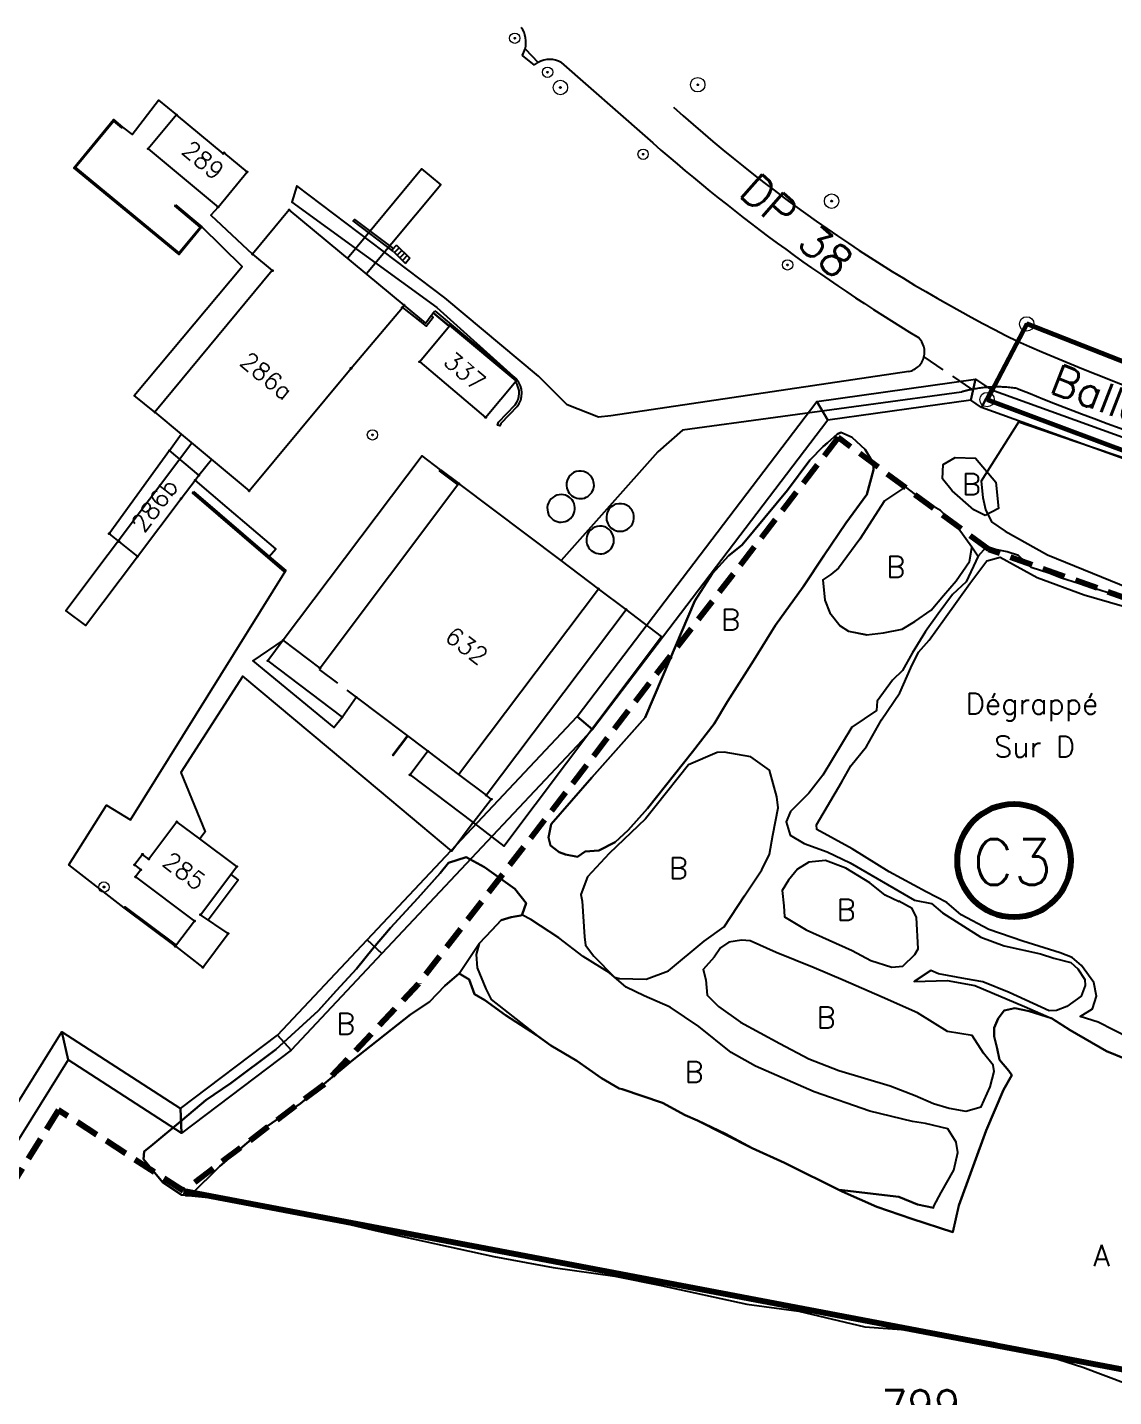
# Model space of a CAD drawing. Extents: x 2520721 to 2521796, y 1155654 to 1156356.
# Drawn here: x 2520989.8 to 2521179.1, y 1156099.8 to 1156338.4 of the extents above; entities that cross this region are included whole.
import ezdxf

# ---------------------------------------------------------------- set-up
doc = ezdxf.new("R2010")
doc.units = 0
doc.linetypes.add('HIDDEN', pattern=[6, 4, -2])
doc.layers.get('0').update_dxf_attribs({"linetype": 'CONTINUOUS'})
for name, color, linetype in [('A0240', 7, 'CONTINUOUS'), ('B0241', 7, 'CONTINUOUS'), ('C0242', 7, 'CONTINUOUS'), ('CDS_BATIMENTS', 7, 'CONTINUOUS'), ('CDS_NATURES', 7, 'CONTINUOUS'), ('OBJETS_DIVERS', 7, 'CONTINUOUS'), ('P_RIM_TRE_EXPLOITATION', 7, 'CONTINUOUS'), ('P_RIM_TRE_EXTRACTION', 7, 'CONTINUOUS'), ('POCHAGE', 7, 'CONTINUOUS'), ('POINTS', 7, 'CONTINUOUS'), ('PROJET_CASIER', 7, 'CONTINUOUS'), ('PROPRIETE_IMMEUBLES', 7, 'CONTINUOUS'), ('STRUCTURES0246', 7, 'CONTINUOUS'), ('SUR___0243', 7, 'CONTINUOUS'), ('TXT-CDS', 7, 'CONTINUOUS'), ('TXT-IM', 7, 'CONTINUOUS'), ('TXT-ODL', 7, 'CONTINUOUS')]:
    doc.layers.add(name, color=color, linetype=linetype)
doc.styles.get("Standard").update_dxf_attribs({"font": 'simplex'})

# ---------------------------------------------------------------- blocks, each defined once
blk = doc.blocks.new('1')
at = {"layer": 'POINTS', "color": 8, "lineweight": 15}
blk.add_circle((0, 0), 0.7, dxfattribs=at)
at = {"layer": 'POINTS', "color": 7}
blk.add_circle((0, 0), 0.05, dxfattribs=at)
blk = doc.blocks.new('2')
at = {"layer": 'POINTS', "color": 8, "lineweight": 15}
blk.add_circle((0, 0), 0.5, dxfattribs=at)
at = {"layer": 'POINTS', "color": 7}
blk.add_circle((0, 0), 0.05, dxfattribs=at)
blk = doc.blocks.new('6')
at = {"layer": 'POINTS', "color": 8}
blk.add_circle((0, 0), 0.05, dxfattribs=at)
blk = doc.blocks.new('*G252415')
at = {"color": 7}
for points in [[(52.18, 485.1, 0), (51.33, 481.44, 0), (26.43, 477.95, 0), (24.51, 481.22, 0)], [(54.83, 483.3, 0), (53.23, 480.16, 0), (51.33, 481.44, 0), (52.18, 485.1, 0)], [(86.83, 471.76, 0), (85.76, 468.42, 0), (53.23, 480.16, 0), (54.83, 483.3, 0)], [(24.51, 481.22, 0), (26.43, 477.95, 0), (-14.61, 424.06, 0), (-17.29, 426.32, 0)], [(-17.29, 426.32, 0), (-14.61, 424.06, 0), (-51.32, 385.02, 0), (-53.87, 387.42, 0)], [(-53.87, 387.42, 0), (-51.32, 385.02, 0), (-67.13, 368.2, 0), (-69.48, 370.81, 0)], [(-107.11, 371.39, 0), (-106.02, 366.51, 0), (-202.9, 210.92, 0), (-206.27, 212.14, 0)], [(-86.42, 358, 0), (-86.26, 353.73, 0), (-106.02, 366.51, 0), (-107.11, 371.39, 0)], [(-69.48, 370.81, 0), (-67.13, 368.2, 0), (-86.26, 353.73, 0), (-86.42, 358, 0)]]:
    blk.add_polyline3d(points, close=True, dxfattribs=at)
blk = doc.blocks.new('*G290666')
at = {"layer": 'OBJETS_DIVERS', "color": 8}
for p, q in [((0, 0), (-0.843, -0.837)), ((0, 0), (2.318, -2.261)), ((-0.537, -1.069), (1.571, -3.192)), ((0.464, -0.452), (-0.349, -1.259)), ((0.927, -0.904), (0.108, -1.718)), ((1.391, -1.357), (0.564, -2.178)), ((1.854, -1.809), (1.02, -2.637)), ((2.318, -2.261), (1.571, -3.192))]:
    blk.add_line(p, q, dxfattribs=at)
blk = doc.blocks.new('*G291436')
at = {"layer": 'OBJETS_DIVERS', "color": 8}
blk.add_line((0, 0), (14.22, -11.94), dxfattribs=at)
for points in [[(14.01, -12.4, 0), (14.16, -12.22, 0), (2.62, -2.57, 0), (2.51, -2.7, 0), (-0.29, -0.34, 0), (0, 0, 0)], [(14.33, -16.68, 0), (11.47, -19.64, 0), (11.32, -20.07, 0), (10.89, -19.91, 0), (11.08, -19.4, 0), (13.99, -16.38, 0)]]:
    blk.add_polyline3d(points, dxfattribs=at)
for radius, start, end in [(3.2, 321.094, 398.2159), (3.65, -39.2319, 41.8666)]:
    blk.add_arc((11.5, -14.38), radius, start, end, dxfattribs=at)
blk = doc.blocks.new('*G293824')
at = {"layer": 'OBJETS_DIVERS', "color": 8}
for start, end in [(-3.307, 165.802), (165.8142, 356.6807)]:
    blk.add_arc((-2.41, 0.14), 2.41, start, end, dxfattribs=at)
blk = doc.blocks.new('*G294165')
at = {"layer": 'OBJETS_DIVERS', "color": 8}
for start, end in [(107.733, 288.2578), (-71.741, 107.7318)]:
    blk.add_arc((0.73, -2.3), 2.41, start, end, dxfattribs=at)
blk = doc.blocks.new('*G294506')
at = {"layer": 'OBJETS_DIVERS', "color": 8}
for start, end in [(21.0257, 193.8726), (-166.1294, 21.0276)]:
    blk.add_arc((2.34, 0.58), 2.41, start, end, dxfattribs=at)
blk = doc.blocks.new('*G294847')
at = {"layer": 'OBJETS_DIVERS', "color": 8}
for centre, start, end in [((1.02, 2.18), 88.1433, 244.9266), ((1.01, 2.19), -114.6941, 87.764)]:
    blk.add_arc(centre, 2.41, start, end, dxfattribs=at)
blk = doc.blocks.new('*G295179')
at = {"layer": 'OBJETS_DIVERS', "color": 8}
blk.add_line((5.341, -4.028), (29.747, 28.33), dxfattribs=at)
blk.add_polyline3d([(0, 0, 0), (5.341, -4.028, 0), (10.156, -7.659, 0)], dxfattribs=at)

msp = doc.modelspace()

# ---------------------------------------------------------------- linework, layer by layer
at = {"layer": 'A0240', "color": 48, "lineweight": 20}
msp.add_polyline3d([(2521181.303, 1156158.656, 0), (2521177.854, 1156160.016, 0), (2521171.528, 1156163.677, 0), (2521168.338, 1156165.725, 0), (2521168.219, 1156165.779, 0), (2521168.161, 1156165.804, 0), (2521164.406, 1156167.029, 0), (2521161.904, 1156167.531, 0), (2521160.018, 1156167.122, 0), (2521158.958, 1156165.736, 0), (2521158.257, 1156164.113, 0), (2521158.252, 1156162.579, 0), (2521158.795, 1156160.493, 0), (2521159.204, 1156158.505, 0), (2521160.846, 1156156.6, 0), (2521161.377, 1156155.856, 0), (2521159.913, 1156153.33, 0), (2521156.878, 1156146.202, 0), (2521152.112, 1156133.135, 0), (2521151.078, 1156128.529, 0), (2521143.92, 1156130.838, 0), (2521137.806, 1156132.902, 0), (2521131.778, 1156135.598, 0), (2521121.731, 1156140.567, 0), (2521116.081, 1156143.163, 0), (2521111.421, 1156145.624, 0), (2521106.58, 1156147.966, 0), (2521104.442, 1156148.899, 0), (2521100.459, 1156151.065, 0), (2521093.442, 1156153.431, 0), (2521092.921, 1156153.511, 0), (2521089.838, 1156155.341, 0), (2521085.52, 1156158.327, 0), (2521081.012, 1156161.008, 0), (2521078.502, 1156162.828, 0), (2521073.109, 1156166.287, 0), (2521069.488, 1156168.93, 0), (2521067.685, 1156169.954, 0), (2521066.756, 1156172.519, 0), (2521065.026, 1156173.558, 0), (2521062.527, 1156171.433, 0), (2521059.838, 1156168.651, 0), (2521056.553, 1156166.406, 0), (2521046.308, 1156158.353, 0), (2521037.36, 1156150.907, 0), (2521031.167, 1156146.667, 0), (2521023.328, 1156140.02, 0), (2521018.392, 1156135.144, 0), (2521018.481, 1156134.808, 0), (2521024.828, 1156134.184, 0), (2521034.502, 1156132.468, 0), (2521042.258, 1156130.695, 0), (2521050.898, 1156128.701, 0), (2521071.081, 1156124.268, 0), (2521081.437, 1156122.323, 0), (2521092.132, 1156120.859, 0), (2521100.234, 1156119.233, 0), (2521115.15, 1156115.95, 0), (2521124.231, 1156114.757, 0), (2521135.709, 1156112.003, 0), (2521147.757, 1156111.118, 0), (2521158.155, 1156109.263, 0), (2521166.808, 1156107.162, 0), (2521173.746, 1156104.976, 0), (2521181.266, 1156102.15, 0)], dxfattribs=at)
at = {"layer": 'A0240', "color": 7}
msp.add_polyline3d([(2521181.303, 1156158.656, 0), (2521177.854, 1156160.016, 0), (2521171.528, 1156163.677, 0), (2521168.338, 1156165.725, 0), (2521168.219, 1156165.779, 0), (2521168.161, 1156165.804, 0), (2521164.406, 1156167.029, 0), (2521161.904, 1156167.531, 0), (2521160.018, 1156167.122, 0), (2521158.958, 1156165.736, 0), (2521158.257, 1156164.113, 0), (2521158.252, 1156162.579, 0), (2521158.795, 1156160.493, 0), (2521159.204, 1156158.505, 0), (2521160.846, 1156156.6, 0), (2521161.377, 1156155.856, 0), (2521159.913, 1156153.33, 0), (2521156.878, 1156146.202, 0), (2521152.112, 1156133.135, 0), (2521151.078, 1156128.529, 0), (2521143.92, 1156130.838, 0), (2521137.806, 1156132.902, 0), (2521131.778, 1156135.598, 0), (2521121.731, 1156140.567, 0), (2521116.081, 1156143.163, 0), (2521111.421, 1156145.624, 0), (2521106.58, 1156147.966, 0), (2521104.442, 1156148.899, 0), (2521100.459, 1156151.065, 0), (2521093.442, 1156153.431, 0), (2521092.921, 1156153.511, 0), (2521089.838, 1156155.341, 0), (2521085.52, 1156158.327, 0), (2521081.012, 1156161.008, 0), (2521078.502, 1156162.828, 0), (2521073.109, 1156166.287, 0), (2521069.488, 1156168.93, 0), (2521067.685, 1156169.954, 0), (2521066.756, 1156172.519, 0), (2521065.026, 1156173.558, 0), (2521062.527, 1156171.433, 0), (2521059.838, 1156168.651, 0), (2521056.553, 1156166.406, 0), (2521046.308, 1156158.353, 0), (2521037.36, 1156150.907, 0), (2521031.167, 1156146.667, 0), (2521023.328, 1156140.02, 0), (2521018.392, 1156135.144, 0), (2521018.481, 1156134.808, 0), (2521024.828, 1156134.184, 0), (2521034.502, 1156132.468, 0), (2521042.258, 1156130.695, 0), (2521050.898, 1156128.701, 0), (2521071.081, 1156124.268, 0), (2521081.437, 1156122.323, 0), (2521092.132, 1156120.859, 0), (2521100.234, 1156119.233, 0), (2521115.15, 1156115.95, 0), (2521124.231, 1156114.757, 0), (2521135.709, 1156112.003, 0), (2521147.757, 1156111.118, 0), (2521158.155, 1156109.263, 0), (2521166.808, 1156107.162, 0), (2521173.746, 1156104.976, 0), (2521181.266, 1156102.15, 0)], dxfattribs=at)
at = {"layer": 'B0241', "color": 37, "lineweight": 20}
msp.add_polyline3d([(2521186.914, 1156261.342, 678.24), (2521172.314, 1156266.272, 678.81), (2521162.544, 1156269.632, 679.13), (2521156.043, 1156259.372, 677.04), (2521156.293, 1156256.522, 676.86), (2521156.793, 1156254.442, 676.81), (2521157.843, 1156252.292, 676.48), (2521160.203, 1156250.622, 676.42), (2521167.603, 1156246.552, 676.03), (2521181.723, 1156240.772, 675.54)], dxfattribs=at)
at = {"layer": 'B0241', "color": 7}
msp.add_polyline3d([(2521186.914, 1156261.342, 678.24), (2521172.314, 1156266.272, 678.81), (2521162.544, 1156269.632, 679.13), (2521156.043, 1156259.372, 677.04), (2521156.293, 1156256.522, 676.86), (2521156.793, 1156254.442, 676.81), (2521157.843, 1156252.292, 676.48), (2521160.203, 1156250.622, 676.42), (2521167.603, 1156246.552, 676.03), (2521181.723, 1156240.772, 675.54)], dxfattribs=at)
at = {"layer": 'B0241', "color": 37, "lineweight": 20}
for points in [[(2521085.627, 1156193.889, 0), (2521087.011, 1156194.803, 0), (2521089.366, 1156194.996, 0), (2521092.217, 1156196.456, 0), (2521094.491, 1156198.566, 0), (2521097.845, 1156202.347, 0), (2521105.684, 1156212.215, 0), (2521109.463, 1156217.088, 0), (2521111.801, 1156220.941, 0), (2521116.392, 1156228.187, 0), (2521120.151, 1156234.278, 0), (2521124.987, 1156240.949, 0), (2521128.649, 1156246.479, 0), (2521132.44, 1156252.022, 0), (2521136.07, 1156257.058, 0), (2521137.245, 1156261.32, 0), (2521137.183, 1156262.562, 0), (2521135.784, 1156264.884, 0), (2521133.519, 1156266.986, 0), (2521131.573, 1156267.857, 0), (2521130.888, 1156267.523, 0), (2521129.228, 1156266.059, 0), (2521128.493, 1156265.386, 0), (2521126.142, 1156262.993, 0), (2521122.236, 1156257.792, 0), (2521114.361, 1156248.257, 0), (2521111.987, 1156246.33, 0), (2521109.099, 1156243.188, 0), (2521106.077, 1156238.487, 0), (2521100.488, 1156225.281, 0), (2521097.428, 1156218.188, 0), (2521088.163, 1156207.721, 0), (2521081.059, 1156199.585, 0), (2521080.575, 1156197.296, 0), (2521080.969, 1156195.888, 0), (2521082.458, 1156194.714, 0), (2521083.563, 1156194.316, 0)], [(2521156.685, 1156253.392, 0), (2521154.721, 1156254.375, 0), (2521150.985, 1156257.692, 0), (2521149.285, 1156259.792, 0), (2521149.385, 1156262.292, 0), (2521151.485, 1156263.492, 0), (2521155.022, 1156263.363, 0), (2521158.55, 1156259.182, 0), (2521159.031, 1156254.623, 0)], [(2521136.018, 1156232.609, 0), (2521138.997, 1156232.922, 0), (2521142.218, 1156233.58, 0), (2521144.447, 1156234.923, 0), (2521147.278, 1156236.889, 0), (2521149.472, 1156239.433, 0), (2521151.675, 1156241.99, 0), (2521154.01, 1156245.373, 0), (2521154.39, 1156247.746, 0), (2521154.399, 1156247.81, 0), (2521154.384, 1156247.832, 0), (2521151.99, 1156251.147, 0), (2521148.946, 1156254.246, 0), (2521146.078, 1156255.903, 0), (2521142.805, 1156258.368, 0), (2521139.167, 1156255.949, 0), (2521134.876, 1156249.263, 0), (2521131.174, 1156244.202, 0), (2521129.815, 1156243.082, 0), (2521128.429, 1156242.183, 0), (2521128.754, 1156238.64, 0), (2521129.624, 1156236.426, 0), (2521131.441, 1156234.18, 0), (2521132.875, 1156233.216, 0), (2521135.902, 1156232.632, 0)], [(2521092.964, 1156172.704, 0), (2521097.601, 1156172.596, 0), (2521101.539, 1156174.038, 0), (2521107.738, 1156179.221, 0), (2521111.237, 1156181.724, 0), (2521114.783, 1156187.115, 0), (2521117.787, 1156191.646, 0), (2521119.137, 1156194.346, 0), (2521119.723, 1156197.691, 0), (2521120.648, 1156202.452, 0), (2521120.417, 1156204.368, 0), (2521119.108, 1156208.984, 0), (2521115.872, 1156211.333, 0), (2521111.222, 1156212.145, 0), (2521109.986, 1156212.083, 0), (2521104.997, 1156209.909, 0), (2521099.339, 1156202.853, 0), (2521097.529, 1156200.525, 0), (2521091.159, 1156194.48, 0), (2521087.378, 1156190.417, 0), (2521086.254, 1156187.315, 0), (2521086.437, 1156186.199, 0), (2521086.863, 1156179.963, 0), (2521087.06, 1156178.504, 0), (2521088.513, 1156176.605, 0), (2521092.13, 1156172.912, 0)], [(2521017.309, 1156134.919, 0), (2521017.675, 1156134.87, 0), (2521017.826, 1156134.872, 0), (2521017.927, 1156134.862, 0), (2521018.181, 1156134.936, 0), (2521023.328, 1156140.02, 0), (2521031.167, 1156146.667, 0), (2521037.36, 1156150.907, 0), (2521046.308, 1156158.353, 0), (2521056.553, 1156166.406, 0), (2521059.838, 1156168.651, 0), (2521062.527, 1156171.433, 0), (2521065.026, 1156173.558, 0), (2521068.513, 1156178.809, 0), (2521070.712, 1156181.102, 0), (2521072.336, 1156182.85, 0), (2521074.081, 1156183.371, 0), (2521075.825, 1156183.708, 0), (2521076.031, 1156183.861, 0), (2521076.684, 1156185.84, 0), (2521074.708, 1156188.339, 0), (2521069.429, 1156192.083, 0), (2521066.235, 1156193.833, 0), (2521063.182, 1156192.842, 0), (2521061.73, 1156191.063, 0), (2521057.792, 1156186.715, 0), (2521053.046, 1156181.532, 0), (2521050.014, 1156177.995, 0), (2521047.143, 1156174.38, 0), (2521043.652, 1156170.629, 0), (2521040.444, 1156167.097, 0), (2521033.064, 1156160.342, 0), (2521025.207, 1156154.465, 0), (2521020.846, 1156151.514, 0), (2521016.792, 1156148.086, 0), (2521011.606, 1156143.766, 0), (2521010.107, 1156142.558, 0), (2521009.991, 1156141.235, 0), (2521013.387, 1156137.161, 0), (2521016.629, 1156135.01, 0), (2521017.293, 1156134.921, 0)], [(2521141.721, 1156186.073, 0), (2521139.268, 1156187.235, 0), (2521136.597, 1156189.383, 0), (2521132.441, 1156191.927, 0), (2521128.87, 1156193.261, 0), (2521125.96, 1156192.97, 0), (2521123.978, 1156191.743, 0), (2521122.451, 1156189.848, 0), (2521121.319, 1156188.041, 0), (2521121.605, 1156185.349, 0), (2521121.746, 1156183.42, 0), (2521125.516, 1156181.194, 0), (2521133.518, 1156177.572, 0), (2521136.795, 1156175.858, 0), (2521140.417, 1156174.653, 0), (2521142.362, 1156174.88, 0), (2521144.424, 1156176.91, 0), (2521145.019, 1156177.879, 0), (2521144.716, 1156183.355, 0), (2521143.979, 1156184.896, 0), (2521141.658, 1156186.161, 0)], [(2521147.792, 1156133.009, 0), (2521149.042, 1156135.432, 0), (2521151.245, 1156139.311, 0), (2521151.955, 1156142.385, 0), (2521151.647, 1156144.19, 0), (2521150.18, 1156146.505, 0), (2521146.322, 1156147.42, 0), (2521144.025, 1156147.771, 0), (2521136.586, 1156149.579, 0), (2521126.924, 1156152.943, 0), (2521116.685, 1156157.428, 0), (2521112.423, 1156159.835, 0), (2521106.776, 1156164.358, 0), (2521101.798, 1156167.696, 0), (2521097.29, 1156169.683, 0), (2521094.128, 1156171.207, 0), (2521091.206, 1156173.701, 0), (2521086.611, 1156176.513, 0), (2521082.422, 1156179.8, 0), (2521077.519, 1156183, 0), (2521076.042, 1156183.749, 0), (2521074.081, 1156183.371, 0), (2521072.336, 1156182.85, 0), (2521070.712, 1156181.102, 0), (2521068.513, 1156178.809, 0), (2521068.008, 1156176.865, 0), (2521068.137, 1156174.553, 0), (2521069.648, 1156170.923, 0), (2521070.601, 1156169.052, 0), (2521078.68, 1156162.739, 0), (2521081.012, 1156161.008, 0), (2521085.52, 1156158.327, 0), (2521089.838, 1156155.341, 0), (2521092.921, 1156153.511, 0), (2521093.442, 1156153.431, 0), (2521100.459, 1156151.065, 0), (2521104.442, 1156148.899, 0), (2521106.58, 1156147.966, 0), (2521116.081, 1156143.163, 0), (2521121.731, 1156140.567, 0), (2521131.28, 1156135.859, 0), (2521141.661, 1156134.634, 0), (2521144.916, 1156133.349, 0), (2521147.689, 1156132.74, 0)], [(2521156.04, 1156150.368, 0), (2521157.582, 1156153.848, 0), (2521158.299, 1156156.521, 0), (2521158.122, 1156157.6, 0), (2521156.398, 1156159.695, 0), (2521154.439, 1156162.778, 0), (2521150.171, 1156163.467, 0), (2521144.904, 1156166.706, 0), (2521138.734, 1156169.449, 0), (2521131.964, 1156172.386, 0), (2521126.885, 1156174.559, 0), (2521120.288, 1156177.22, 0), (2521115.73, 1156179.279, 0), (2521114.249, 1156179.392, 0), (2521112.051, 1156179.056, 0), (2521110.579, 1156178.066, 0), (2521109.466, 1156176.401, 0), (2521107.566, 1156174.275, 0), (2521108.036, 1156172.465, 0), (2521108.233, 1156169.812, 0), (2521110.211, 1156167.8, 0), (2521114.038, 1156165.094, 0), (2521120.905, 1156161.36, 0), (2521125.991, 1156158.679, 0), (2521131.177, 1156156.683, 0), (2521140.181, 1156153.983, 0), (2521144.497, 1156152.307, 0), (2521147.679, 1156150.898, 0), (2521150.465, 1156150.104, 0), (2521153.355, 1156149.57, 0), (2521156.033, 1156150.344, 0)]]:
    msp.add_polyline3d(points, close=True, dxfattribs=at)
at = {"layer": 'B0241', "color": 7}
for points in [[(2521085.627, 1156193.889, 0), (2521087.011, 1156194.803, 0), (2521089.366, 1156194.996, 0), (2521092.217, 1156196.456, 0), (2521094.491, 1156198.566, 0), (2521097.845, 1156202.347, 0), (2521105.684, 1156212.215, 0), (2521109.463, 1156217.088, 0), (2521111.801, 1156220.941, 0), (2521116.392, 1156228.187, 0), (2521120.151, 1156234.278, 0), (2521124.987, 1156240.949, 0), (2521128.649, 1156246.479, 0), (2521132.44, 1156252.022, 0), (2521136.07, 1156257.058, 0), (2521137.245, 1156261.32, 0), (2521137.183, 1156262.562, 0), (2521135.784, 1156264.884, 0), (2521133.519, 1156266.986, 0), (2521131.573, 1156267.857, 0), (2521130.888, 1156267.523, 0), (2521129.228, 1156266.059, 0), (2521128.493, 1156265.386, 0), (2521126.142, 1156262.993, 0), (2521122.236, 1156257.792, 0), (2521114.361, 1156248.257, 0), (2521111.987, 1156246.33, 0), (2521109.099, 1156243.188, 0), (2521106.077, 1156238.487, 0), (2521100.488, 1156225.281, 0), (2521097.428, 1156218.188, 0), (2521088.163, 1156207.721, 0), (2521081.059, 1156199.585, 0), (2521080.575, 1156197.296, 0), (2521080.969, 1156195.888, 0), (2521082.458, 1156194.714, 0), (2521083.563, 1156194.316, 0)], [(2521156.685, 1156253.392, 0), (2521154.721, 1156254.375, 0), (2521150.985, 1156257.692, 0), (2521149.285, 1156259.792, 0), (2521149.385, 1156262.292, 0), (2521151.485, 1156263.492, 0), (2521155.022, 1156263.363, 0), (2521158.55, 1156259.182, 0), (2521159.031, 1156254.623, 0)], [(2521136.018, 1156232.609, 0), (2521138.997, 1156232.922, 0), (2521142.218, 1156233.58, 0), (2521144.447, 1156234.923, 0), (2521147.278, 1156236.889, 0), (2521149.472, 1156239.433, 0), (2521151.675, 1156241.99, 0), (2521154.01, 1156245.373, 0), (2521154.39, 1156247.746, 0), (2521154.399, 1156247.81, 0), (2521154.384, 1156247.832, 0), (2521151.99, 1156251.147, 0), (2521148.946, 1156254.246, 0), (2521146.078, 1156255.903, 0), (2521142.805, 1156258.368, 0), (2521139.167, 1156255.949, 0), (2521134.876, 1156249.263, 0), (2521131.174, 1156244.202, 0), (2521129.815, 1156243.082, 0), (2521128.429, 1156242.183, 0), (2521128.754, 1156238.64, 0), (2521129.624, 1156236.426, 0), (2521131.441, 1156234.18, 0), (2521132.875, 1156233.216, 0), (2521135.902, 1156232.632, 0)], [(2521092.964, 1156172.704, 0), (2521097.601, 1156172.596, 0), (2521101.539, 1156174.038, 0), (2521107.738, 1156179.221, 0), (2521111.237, 1156181.724, 0), (2521114.783, 1156187.115, 0), (2521117.787, 1156191.646, 0), (2521119.137, 1156194.346, 0), (2521119.723, 1156197.691, 0), (2521120.648, 1156202.452, 0), (2521120.417, 1156204.368, 0), (2521119.108, 1156208.984, 0), (2521115.872, 1156211.333, 0), (2521111.222, 1156212.145, 0), (2521109.986, 1156212.083, 0), (2521104.997, 1156209.909, 0), (2521099.339, 1156202.853, 0), (2521097.529, 1156200.525, 0), (2521091.159, 1156194.48, 0), (2521087.378, 1156190.417, 0), (2521086.254, 1156187.315, 0), (2521086.437, 1156186.199, 0), (2521086.863, 1156179.963, 0), (2521087.06, 1156178.504, 0), (2521088.513, 1156176.605, 0), (2521092.13, 1156172.912, 0)], [(2521017.309, 1156134.919, 0), (2521017.675, 1156134.87, 0), (2521017.826, 1156134.872, 0), (2521017.927, 1156134.862, 0), (2521018.181, 1156134.936, 0), (2521023.328, 1156140.02, 0), (2521031.167, 1156146.667, 0), (2521037.36, 1156150.907, 0), (2521046.308, 1156158.353, 0), (2521056.553, 1156166.406, 0), (2521059.838, 1156168.651, 0), (2521062.527, 1156171.433, 0), (2521065.026, 1156173.558, 0), (2521068.513, 1156178.809, 0), (2521070.712, 1156181.102, 0), (2521072.336, 1156182.85, 0), (2521074.081, 1156183.371, 0), (2521075.825, 1156183.708, 0), (2521076.031, 1156183.861, 0), (2521076.684, 1156185.84, 0), (2521074.708, 1156188.339, 0), (2521069.429, 1156192.083, 0), (2521066.235, 1156193.833, 0), (2521063.182, 1156192.842, 0), (2521061.73, 1156191.063, 0), (2521057.792, 1156186.715, 0), (2521053.046, 1156181.532, 0), (2521050.014, 1156177.995, 0), (2521047.143, 1156174.38, 0), (2521043.652, 1156170.629, 0), (2521040.444, 1156167.097, 0), (2521033.064, 1156160.342, 0), (2521025.207, 1156154.465, 0), (2521020.846, 1156151.514, 0), (2521016.792, 1156148.086, 0), (2521011.606, 1156143.766, 0), (2521010.107, 1156142.558, 0), (2521009.991, 1156141.235, 0), (2521013.387, 1156137.161, 0), (2521016.629, 1156135.01, 0), (2521017.293, 1156134.921, 0)], [(2521141.721, 1156186.073, 0), (2521139.268, 1156187.235, 0), (2521136.597, 1156189.383, 0), (2521132.441, 1156191.927, 0), (2521128.87, 1156193.261, 0), (2521125.96, 1156192.97, 0), (2521123.978, 1156191.743, 0), (2521122.451, 1156189.848, 0), (2521121.319, 1156188.041, 0), (2521121.605, 1156185.349, 0), (2521121.746, 1156183.42, 0), (2521125.516, 1156181.194, 0), (2521133.518, 1156177.572, 0), (2521136.795, 1156175.858, 0), (2521140.417, 1156174.653, 0), (2521142.362, 1156174.88, 0), (2521144.424, 1156176.91, 0), (2521145.019, 1156177.879, 0), (2521144.716, 1156183.355, 0), (2521143.979, 1156184.896, 0), (2521141.658, 1156186.161, 0)], [(2521147.792, 1156133.009, 0), (2521149.042, 1156135.432, 0), (2521151.245, 1156139.311, 0), (2521151.955, 1156142.385, 0), (2521151.647, 1156144.19, 0), (2521150.18, 1156146.505, 0), (2521146.322, 1156147.42, 0), (2521144.025, 1156147.771, 0), (2521136.586, 1156149.579, 0), (2521126.924, 1156152.943, 0), (2521116.685, 1156157.428, 0), (2521112.423, 1156159.835, 0), (2521106.776, 1156164.358, 0), (2521101.798, 1156167.696, 0), (2521097.29, 1156169.683, 0), (2521094.128, 1156171.207, 0), (2521091.206, 1156173.701, 0), (2521086.611, 1156176.513, 0), (2521082.422, 1156179.8, 0), (2521077.519, 1156183, 0), (2521076.042, 1156183.749, 0), (2521074.081, 1156183.371, 0), (2521072.336, 1156182.85, 0), (2521070.712, 1156181.102, 0), (2521068.513, 1156178.809, 0), (2521068.008, 1156176.865, 0), (2521068.137, 1156174.553, 0), (2521069.648, 1156170.923, 0), (2521070.601, 1156169.052, 0), (2521078.68, 1156162.739, 0), (2521081.012, 1156161.008, 0), (2521085.52, 1156158.327, 0), (2521089.838, 1156155.341, 0), (2521092.921, 1156153.511, 0), (2521093.442, 1156153.431, 0), (2521100.459, 1156151.065, 0), (2521104.442, 1156148.899, 0), (2521106.58, 1156147.966, 0), (2521116.081, 1156143.163, 0), (2521121.731, 1156140.567, 0), (2521131.28, 1156135.859, 0), (2521141.661, 1156134.634, 0), (2521144.916, 1156133.349, 0), (2521147.689, 1156132.74, 0)], [(2521156.04, 1156150.368, 0), (2521157.582, 1156153.848, 0), (2521158.299, 1156156.521, 0), (2521158.122, 1156157.6, 0), (2521156.398, 1156159.695, 0), (2521154.439, 1156162.778, 0), (2521150.171, 1156163.467, 0), (2521144.904, 1156166.706, 0), (2521138.734, 1156169.449, 0), (2521131.964, 1156172.386, 0), (2521126.885, 1156174.559, 0), (2521120.288, 1156177.22, 0), (2521115.73, 1156179.279, 0), (2521114.249, 1156179.392, 0), (2521112.051, 1156179.056, 0), (2521110.579, 1156178.066, 0), (2521109.466, 1156176.401, 0), (2521107.566, 1156174.275, 0), (2521108.036, 1156172.465, 0), (2521108.233, 1156169.812, 0), (2521110.211, 1156167.8, 0), (2521114.038, 1156165.094, 0), (2521120.905, 1156161.36, 0), (2521125.991, 1156158.679, 0), (2521131.177, 1156156.683, 0), (2521140.181, 1156153.983, 0), (2521144.497, 1156152.307, 0), (2521147.679, 1156150.898, 0), (2521150.465, 1156150.104, 0), (2521153.355, 1156149.57, 0), (2521156.033, 1156150.344, 0)]]:
    msp.add_polyline3d(points, close=True, dxfattribs=at)
at = {"layer": 'CDS_BATIMENTS', "color": 8, "lineweight": 20}
msp.add_line((2521016.583, 1156267.522), (2521011.969, 1156271.362), dxfattribs=at)
for points in [[(2521015.74, 1156323.176, 0), (2521010.796, 1156317.277, 0), (2521022.989, 1156307.124, 0)], [(2521022.989, 1156307.124, 0), (2521028.047, 1156313.247, 0), (2521024.059, 1156316.576, 0), (2521023.908, 1156316.449, 0), (2521015.74, 1156323.176, 0)], [(2521028.994, 1156298.894, 0), (2521035.393, 1156306.626, 0), (2521055.441, 1156290.036, 0), (2521055.119, 1156289.634, 0)], [(2521028.994, 1156298.894, 0), (2521032.454, 1156296.044, 0), (2521011.969, 1156271.362, 0)], [(2521055.119, 1156289.634, 0), (2521046.171, 1156279.025, 0), (2521028.425, 1156257.665, 0), (2521016.583, 1156267.522, 0)], [(2521074.961, 1156276.829, 0), (2521069.644, 1156270.477, 0), (2521058.144, 1156280.161, 0), (2521063.312, 1156286.349, 0)], [(2521063.312, 1156286.349, 0), (2521063.419, 1156286.477, 0), (2521074.961, 1156276.829, 0)], [(2521014.526, 1156264.682, 0), (2521004.041, 1156250.208, 0), (2521008.954, 1156246.216, 0), (2521016.588, 1156256.325, 0), (2521018.996, 1156259.526, 0)], [(2521018.996, 1156259.526, 0), (2521019.638, 1156260.38, 0), (2521014.526, 1156264.682, 0)], [(2521034.327, 1156231.645, 0), (2521040.799, 1156226.778, 0), (2521064.983, 1156258.937, 0), (2521082.785, 1156245.542, 0)], [(2521082.785, 1156245.542, 0), (2521089.329, 1156240.618, 0), (2521094.142, 1156236.996, 0)], [(2521094.142, 1156236.996, 0), (2521069.738, 1156204.629, 0), (2521070.63, 1156203.935, 0), (2521067.459, 1156199.861, 0)], [(2521044.645, 1156218.236, 0), (2521031.662, 1156228.057, 0), (2521034.327, 1156231.645, 0)], [(2521067.459, 1156199.861, 0), (2521056.459, 1156208.17, 0), (2521059.582, 1156212.288, 0), (2521047.094, 1156221.705, 0), (2521044.645, 1156218.236, 0)], [(2521015.556, 1156178.31, 0), (2521018.884, 1156182.719, 0), (2521008.624, 1156190.415, 0), (2521009.55, 1156191.652, 0), (2521008.433, 1156192.489, 0), (2521009.828, 1156194.337, 0), (2521010.939, 1156193.502, 0), (2521015.819, 1156200.017, 0), (2521019.818, 1156197.024, 0)], [(2521019.818, 1156197.024, 0), (2521026.256, 1156192.205, 0), (2521019.954, 1156183.824, 0), (2521024.756, 1156180.566, 0), (2521020.363, 1156174.647, 0), (2521015.556, 1156178.31, 0)]]:
    msp.add_polyline3d(points, dxfattribs=at)
at = {"layer": 'CDS_NATURES', "color": 8}
for p, q in [((2521076.007, 1156333.55), (2521078.106, 1156331.863)), ((2521082.819, 1156332.307), (2521097.41, 1156319.512)), ((2521014.526, 1156264.682), (2521016.583, 1156267.522))]:
    msp.add_line(p, q, dxfattribs=at)
at = {"layer": 'CDS_NATURES', "color": 8, "linetype": 'HIDDEN'}
for p, q in [((2521076.51, 1156334.679), (2521078.78, 1156332.331)), ((2521163.957, 1156286.753), (2521162.37, 1156283.726)), ((2521162.37, 1156283.726), (2521158.201, 1156275.773)), ((2521146.035, 1156281.013), (2521154.431, 1156275.345))]:
    msp.add_line(p, q, dxfattribs=at)
at = {"layer": 'CDS_NATURES', "color": 8}
for points in [[(2521011.969, 1156271.362, 0), (2521008.364, 1156274.263, 0), (2521027.219, 1156296.74, 0), (2521020.171, 1156303.666, 0), (2521016.191, 1156298.868, 0), (2520997.866, 1156313.964, 0), (2521004.788, 1156322.396, 0), (2521006.327, 1156321.067, 0), (2521008.036, 1156319.777, 0), (2521012.626, 1156325.757, 0), (2521015.74, 1156323.176, 0)], [(2521143.389, 1156278.459, 0), (2521091.487, 1156270.747, 0), (2521089.315, 1156270.531, 0), (2521083.824, 1156272.663, 0), (2521078.833, 1156277.678, 0), (2521062.553, 1156291.307, 0), (2521036.756, 1156310.792, 0), (2521035.845, 1156307.97, 0), (2521061.147, 1156289.601, 0), (2521075.015, 1156277.105, 0), (2521074.961, 1156276.829, 0)], [(2521022.989, 1156307.124, 0), (2521021.733, 1156305.731, 0), (2521028.994, 1156298.894, 0)], [(2521152.588, 1156274.893, 0), (2521103.958, 1156268.225, 0), (2521099.677, 1156264.454, 0), (2521082.785, 1156245.542, 0)], [(2521015.556, 1156178.31, 0), (2521006.639, 1156185.038, 0), (2520996.999, 1156192.524, 0), (2521003.53, 1156202.885, 0), (2521007.723, 1156200.345, 0), (2521034.797, 1156243.799, 0), (2521031.925, 1156246.246, 0), (2521033.057, 1156247.57, 0), (2521024.581, 1156254.774, 0), (2521018.996, 1156259.526, 0)], [(2521067.459, 1156199.861, 0), (2521072.783, 1156195.742, 0), (2521100.317, 1156232.281, 0), (2521094.142, 1156236.996, 0)], [(2521034.327, 1156231.645, 0), (2521029.049, 1156228.063, 0), (2521043.172, 1156216.424, 0), (2521044.645, 1156218.236, 0)], [(2521067.459, 1156199.861, 0), (2521063.749, 1156194.865, 0), (2521051.122, 1156205.47, 0), (2521027.312, 1156225.372, 0), (2521016.484, 1156208.576, 0), (2521020.758, 1156198.281, 0), (2521019.818, 1156197.024, 0)]]:
    msp.add_polyline3d(points, dxfattribs=at)
at = {"layer": 'CDS_NATURES', "color": 8, "linetype": 'HIDDEN'}
msp.add_polyline3d([(2521055.119, 1156289.634, 0), (2521059.274, 1156286.348, 0), (2521060.469, 1156287.908, 0), (2521060.151, 1156288.151, 0), (2521060.509, 1156288.703, 0), (2521063.312, 1156286.349, 0)], dxfattribs=at)
at = {"layer": 'CDS_NATURES', "color": 8}
for centre, radius, start, end in [((2521072.307, 1156335.873), 4.369, -15.85431, 35.81796), ((2521072.278, 1156335.888), 4.401, 327.9127, 344.05877), ((2521080.744, 1156328.784), 4.055, 118.96784, 130.58145), ((2521080.778, 1156328.737), 4.113, 60.24913, 119.06996), ((2521281.884, 1156523.891), 268.258, 227.99976, 243.54381), ((2521311.012, 1156559.584), 321.339, 228.33927, 238.91465), ((2521142.636, 1156281.887), 3.51, -14.43248, 45.45619), ((2521345.396, 1156701.315), 455.935, 246.33289, 255.50669), ((2521387.061, 1156830.094), 598.398, 247.938246, 255.298467)]:
    msp.add_arc(centre, radius, start, end, dxfattribs=at)
at = {"layer": 'CDS_NATURES', "color": 8, "linetype": 'HIDDEN'}
for centre, radius, start, end in [((2521142.633, 1156281.889), 3.512, 282.41603, 345.55679), ((2521158.737, 1156253.8), 21.971, 101.30491, 106.25497), ((2521158.832, 1156253.388), 22.393, 91.61711, 101.33676), ((2521158.826, 1156253.517), 22.265, 81.03822, 91.61048)]:
    msp.add_arc(centre, radius, start, end, dxfattribs=at)
at = {"layer": 'OBJETS_DIVERS', "color": 8}
for points in [[(2521015.576, 1156307.495, 0), (2521020.171, 1156303.666, 0), (2521016.191, 1156298.868, 0), (2520997.866, 1156313.964, 0), (2521004.788, 1156322.396, 0), (2521006.327, 1156321.067, 0), (2521006.196, 1156320.916, 0), (2521004.812, 1156322.111, 0), (2520998.147, 1156313.991, 0), (2521016.164, 1156299.149, 0), (2521019.89, 1156303.64, 0), (2521015.448, 1156307.341, 0)], [(2521055.119, 1156289.634, 0), (2521059.274, 1156286.348, 0), (2521060.469, 1156287.908, 0), (2521060.151, 1156288.151, 0), (2521059.203, 1156286.914, 0), (2521055.441, 1156290.036, 0)], [(2521061.761, 1156261.362, 0), (2521064.983, 1156258.937, 0), (2521064.833, 1156258.737, 0), (2521061.611, 1156261.162, 0)], [(2521018.737, 1156257.555, 0), (2521031.925, 1156246.246, 0), (2521034.797, 1156243.799, 0), (2521034.602, 1156243.571, 0), (2521031.73, 1156246.018, 0), (2521018.542, 1156257.327, 0)], [(2521053.421, 1156211.633, 0), (2521055.973, 1156215.009, 0), (2521056.093, 1156214.919, 0), (2521053.541, 1156211.543, 0)], [(2521015.556, 1156178.31, 0), (2521006.639, 1156185.038, 0), (2521006.772, 1156185.214, 0), (2521015.689, 1156178.486, 0)]]:
    msp.add_polyline3d(points, close=True, dxfattribs=at)
for points in [[(2521045.552, 1156298.219, 0), (2521058.476, 1156313.777, 0), (2521061.854, 1156310.992, 0), (2521048.855, 1156295.486, 0)], [(2521053.566, 1156299.403, 0), (2521046.554, 1156304.702, 0), (2521046.765, 1156304.981, 0), (2521053.51, 1156299.884, 0)], [(2521018.445, 1156265.972, 0), (2520996.435, 1156236.77, 0), (2520999.899, 1156234.224, 0), (2521008.954, 1156246.216, 0), (2521016.588, 1156256.325, 0), (2521018.996, 1156259.526, 0), (2521019.638, 1156260.38, 0), (2521021.853, 1156263.135, 0)], [(2521061.761, 1156261.362, 0), (2521058.548, 1156263.752, 0), (2521034.327, 1156231.645, 0)], [(2521021.271, 1156182.93, 0), (2521026.519, 1156189.908, 0), (2521025.248, 1156190.864, 0)]]:
    msp.add_polyline3d(points, dxfattribs=at)
at = {"layer": 'OBJETS_DIVERS', "color": 8, "linetype": 'HIDDEN'}
msp.add_polyline3d([(2521040.799, 1156226.778, 0), (2521040.643, 1156226.57, 0), (2521047.094, 1156221.705, 0)], dxfattribs=at)
at = {"layer": 'P_RIM_TRE_EXPLOITATION', "color": 161, "linetype": 'HIDDEN', "lineweight": 158}
msp.add_polyline3d([(2521349.789, 1156188.923, 0), (2521198.816, 1156232.686, 0), (2521157.33, 1156247.476, 0), (2521131.07, 1156266.95, 0), (2521057.917, 1156171.774, 0), (2521041.27, 1156154.069, 0), (2521016.974, 1156135.699, 0), (2520995.212, 1156149.773, 0), (2520903.085, 1156001.821, 0), (2520879.39, 1155830.965, 0)], dxfattribs=at)
at = {"layer": 'POCHAGE', "color": 253}
for points in [[(2521022.989, 1156307.124, 0), (2521028.047, 1156313.247, 0), (2521024.059, 1156316.576, 0), (2521023.908, 1156316.449, 0), (2521015.74, 1156323.176, 0), (2521010.796, 1156317.277, 0)], [(2521011.969, 1156271.362, 0), (2521016.583, 1156267.522, 0), (2521028.425, 1156257.665, 0), (2521046.171, 1156279.025, 0), (2521055.119, 1156289.634, 0), (2521055.441, 1156290.036, 0), (2521035.393, 1156306.626, 0), (2521028.994, 1156298.894, 0), (2521032.454, 1156296.044, 0)], [(2521063.312, 1156286.349, 0), (2521058.144, 1156280.161, 0), (2521069.644, 1156270.477, 0), (2521074.961, 1156276.829, 0), (2521063.419, 1156286.477, 0)], [(2521014.526, 1156264.682, 0), (2521004.041, 1156250.208, 0), (2521008.954, 1156246.216, 0), (2521016.588, 1156256.325, 0), (2521018.996, 1156259.526, 0), (2521019.638, 1156260.38, 0)], [(2521067.459, 1156199.861, 0), (2521070.63, 1156203.935, 0), (2521069.738, 1156204.629, 0), (2521094.142, 1156236.996, 0), (2521089.329, 1156240.618, 0), (2521082.785, 1156245.542, 0), (2521064.983, 1156258.937, 0), (2521040.799, 1156226.778, 0), (2521034.327, 1156231.645, 0), (2521031.662, 1156228.057, 0), (2521044.645, 1156218.236, 0), (2521047.094, 1156221.705, 0), (2521059.582, 1156212.288, 0), (2521056.459, 1156208.17, 0)], [(2521015.556, 1156178.31, 0), (2521020.363, 1156174.647, 0), (2521024.756, 1156180.566, 0), (2521019.954, 1156183.824, 0), (2521026.256, 1156192.205, 0), (2521019.818, 1156197.024, 0), (2521015.819, 1156200.017, 0), (2521010.939, 1156193.502, 0), (2521009.828, 1156194.337, 0), (2521008.433, 1156192.489, 0), (2521009.55, 1156191.652, 0), (2521008.624, 1156190.415, 0), (2521018.884, 1156182.719, 0)]]:
    msp.add_polyline3d(points, close=True, dxfattribs=at)
at = {"layer": 'PROJET_CASIER', "color": 7, "lineweight": 120}
msp.add_polyline3d([(2521016.974, 1156135.699, 0), (2521226.969, 1156095.809, 0), (2521495.073, 1155928.526, 0)], dxfattribs=at)
msp.add_circle((2521161.742, 1156193.251), 9.879, dxfattribs=at)
at = {"layer": 'PROPRIETE_IMMEUBLES', "color": 8, "lineweight": 60}
msp.add_line((2521163.957, 1156286.753), (2521157.05, 1156273.577), dxfattribs=at)
for points in [[(2521239.787, 1156262.485, 0), (2521193.286, 1156275.286, 0), (2521163.957, 1156286.753, 0)], [(2521157.05, 1156273.577, 0), (2521189.082, 1156261.647, 0), (2521234.429, 1156249.239, 0), (2521274.546, 1156236.722, 0), (2521358.363, 1156213.731, 0), (2521432.472, 1156192.278, 0), (2521459.388, 1156186.163, 0), (2521486.651, 1156184.953, 0), (2521507.331, 1156188.94, 0)]]:
    msp.add_polyline3d(points, dxfattribs=at)
at = {"layer": 'STRUCTURES0246', "color": 7}
for points in [[(2521133.519, 1156266.986, 0), (2521135.784, 1156264.884, 0), (2521137.183, 1156262.562, 0), (2521137.245, 1156261.32, 0), (2521136.07, 1156257.058, 0), (2521132.44, 1156252.022, 0), (2521128.649, 1156246.479, 0), (2521124.987, 1156240.949, 0), (2521120.151, 1156234.278, 0), (2521116.392, 1156228.187, 0), (2521111.801, 1156220.941, 0), (2521109.463, 1156217.088, 0), (2521105.684, 1156212.215, 0), (2521097.845, 1156202.347, 0), (2521094.491, 1156198.566, 0), (2521092.217, 1156196.456, 0), (2521089.366, 1156194.996, 0), (2521087.011, 1156194.803, 0), (2521085.627, 1156193.889, 0), (2521083.563, 1156194.316, 0), (2521082.458, 1156194.714, 0), (2521080.969, 1156195.888, 0), (2521080.575, 1156197.296, 0), (2521081.059, 1156199.585, 0), (2521088.163, 1156207.721, 0), (2521097.428, 1156218.188, 0), (2521100.488, 1156225.281, 0), (2521106.077, 1156238.487, 0), (2521109.099, 1156243.188, 0), (2521111.987, 1156246.33, 0), (2521114.361, 1156248.257, 0), (2521122.236, 1156257.792, 0), (2521126.142, 1156262.993, 0), (2521128.493, 1156265.386, 0), (2521129.228, 1156266.059, 0), (2521130.888, 1156267.523, 0), (2521131.573, 1156267.857, 0)], [(2521155.439, 1156246.284, 0), (2521154.384, 1156247.832, 0), (2521151.99, 1156251.147, 0), (2521148.946, 1156254.246, 0), (2521146.078, 1156255.903, 0), (2521142.805, 1156258.368, 0), (2521139.167, 1156255.949, 0), (2521134.876, 1156249.263, 0), (2521131.174, 1156244.202, 0), (2521129.815, 1156243.082, 0), (2521128.429, 1156242.183, 0), (2521128.754, 1156238.64, 0), (2521129.624, 1156236.426, 0), (2521131.441, 1156234.18, 0), (2521132.875, 1156233.216, 0), (2521136.018, 1156232.609, 0), (2521138.997, 1156232.922, 0), (2521142.218, 1156233.58, 0), (2521144.447, 1156234.923, 0), (2521147.278, 1156236.889, 0), (2521149.472, 1156239.433, 0), (2521151.675, 1156241.99, 0), (2521154.01, 1156245.373, 0), (2521154.393, 1156247.765, 0)], [(2521188.3, 1156236.357, 0), (2521178.897, 1156239.689, 0), (2521170.012, 1156242.433, 0), (2521167.811, 1156243.316, 0), (2521164.753, 1156244.334, 0), (2521162.514, 1156246.399, 0), (2521160.573, 1156247.055, 0), (2521156.83, 1156247.793, 0), (2521155.501, 1156246.277, 0), (2521153.374, 1156241.795, 0), (2521151.02, 1156239.593, 0), (2521148.511, 1156236.219, 0), (2521146.301, 1156233.159, 0), (2521144.016, 1156229.403, 0), (2521142.313, 1156226.366, 0), (2521140.551, 1156224.67, 0), (2521137.886, 1156221.008, 0), (2521137.778, 1156219.4, 0), (2521133.474, 1156216.469, 0), (2521128.398, 1156208.129, 0), (2521125.958, 1156204.991, 0), (2521122.801, 1156201.798, 0), (2521122.023, 1156200.019, 0), (2521122.707, 1156197.671, 0), (2521125.151, 1156196.235, 0), (2521129.195, 1156194.791, 0), (2521133.163, 1156192.874, 0), (2521144.368, 1156186.336, 0), (2521147.373, 1156185.775, 0), (2521149.303, 1156184.118, 0), (2521155.957, 1156179.886, 0), (2521160.051, 1156178.366, 0), (2521166.335, 1156177.011, 0), (2521168.702, 1156176.267, 0), (2521171.648, 1156175.492, 0), (2521172.837, 1156174.405, 0), (2521174.114, 1156172.54, 0), (2521174.136, 1156171.507, 0), (2521173.45, 1156169.595, 0), (2521170.948, 1156167.795, 0), (2521169.159, 1156167.103, 0), (2521167.873, 1156167.057, 0), (2521160.877, 1156170.291, 0), (2521156.305, 1156172.132, 0), (2521153.257, 1156172.648, 0), (2521148.56, 1156173.541, 0), (2521147.246, 1156174.1, 0), (2521144.356, 1156172.196, 0), (2521150.064, 1156172.349, 0), (2521154.895, 1156171.488, 0), (2521163.561, 1156167.818, 0), (2521168.219, 1156165.779, 0)], [(2521187.305, 1156159.492, 0), (2521176.397, 1156165.118, 0), (2521173.295, 1156166.107, 0), (2521175.424, 1156167.426, 0), (2521176.112, 1156169.63, 0), (2521175.656, 1156171.997, 0), (2521173.522, 1156174.961, 0), (2521171.859, 1156176.338, 0), (2521169.789, 1156177.184, 0), (2521163.28, 1156179.203, 0), (2521157.366, 1156181.233, 0), (2521152.512, 1156183.769, 0), (2521150.031, 1156185.939, 0), (2521146.433, 1156187.812, 0), (2521140.006, 1156191.273, 0), (2521133.513, 1156195.296, 0), (2521127.362, 1156198.669, 0), (2521127.334, 1156199.464, 0), (2521131.723, 1156206.993, 0), (2521133.294, 1156209.753, 0), (2521136.003, 1156213.108, 0), (2521138.644, 1156217.78, 0), (2521141.855, 1156222.468, 0), (2521143.775, 1156226.825, 0), (2521145.084, 1156229.542, 0), (2521146.936, 1156231.633, 0), (2521149.607, 1156235.382, 0), (2521154.028, 1156241.502, 0), (2521157.005, 1156245.479, 0), (2521159.334, 1156246.11, 0), (2521165.764, 1156242.589, 0), (2521173.967, 1156239.579, 0), (2521180.608, 1156237.632, 0)], [(2521017.944, 1156134.834, 0), (2521016.629, 1156135.01, 0), (2521013.387, 1156137.161, 0), (2521009.991, 1156141.235, 0), (2521010.107, 1156142.558, 0), (2521011.606, 1156143.766, 0), (2521016.792, 1156148.086, 0), (2521020.846, 1156151.514, 0), (2521025.207, 1156154.465, 0), (2521033.064, 1156160.342, 0), (2521040.444, 1156167.097, 0), (2521043.652, 1156170.629, 0), (2521047.143, 1156174.38, 0), (2521050.014, 1156177.995, 0), (2521053.046, 1156181.532, 0), (2521057.792, 1156186.715, 0), (2521061.73, 1156191.063, 0), (2521063.182, 1156192.842, 0), (2521066.235, 1156193.833, 0), (2521069.429, 1156192.083, 0), (2521074.708, 1156188.339, 0), (2521076.684, 1156185.84, 0), (2521076.027, 1156183.852, 0)], [(2521147.792, 1156133.009, 0), (2521149.042, 1156135.432, 0), (2521151.245, 1156139.311, 0), (2521151.955, 1156142.385, 0), (2521151.647, 1156144.19, 0), (2521150.18, 1156146.505, 0), (2521146.322, 1156147.42, 0), (2521144.025, 1156147.771, 0), (2521136.586, 1156149.579, 0), (2521126.924, 1156152.943, 0), (2521116.685, 1156157.428, 0), (2521112.423, 1156159.835, 0), (2521106.776, 1156164.358, 0), (2521101.798, 1156167.696, 0), (2521097.29, 1156169.683, 0), (2521094.128, 1156171.207, 0), (2521091.206, 1156173.701, 0), (2521086.611, 1156176.513, 0), (2521082.422, 1156179.8, 0), (2521077.519, 1156183, 0), (2521076.042, 1156183.749, 0), (2521074.081, 1156183.371, 0), (2521072.336, 1156182.85, 0), (2521070.712, 1156181.102, 0), (2521068.513, 1156178.809, 0), (2521068.008, 1156176.865, 0), (2521068.137, 1156174.553, 0), (2521069.648, 1156170.923, 0), (2521070.601, 1156169.052, 0), (2521078.68, 1156162.739, 0)], [(2521018.181, 1156134.936, 0), (2521023.328, 1156140.02, 0), (2521031.167, 1156146.667, 0), (2521037.36, 1156150.907, 0), (2521046.308, 1156158.353, 0), (2521056.553, 1156166.406, 0), (2521059.838, 1156168.651, 0), (2521062.527, 1156171.433, 0), (2521065.026, 1156173.558, 0), (2521066.756, 1156172.519, 0), (2521067.685, 1156169.954, 0), (2521069.488, 1156168.93, 0), (2521073.109, 1156166.287, 0), (2521078.502, 1156162.828, 0), (2521081.012, 1156161.008, 0), (2521085.52, 1156158.327, 0), (2521089.838, 1156155.341, 0), (2521092.921, 1156153.511, 0), (2521093.442, 1156153.431, 0), (2521100.459, 1156151.065, 0), (2521104.442, 1156148.899, 0), (2521106.58, 1156147.966, 0), (2521111.421, 1156145.624, 0), (2521116.081, 1156143.163, 0), (2521121.731, 1156140.567, 0), (2521131.778, 1156135.598, 0), (2521137.806, 1156132.902, 0), (2521143.92, 1156130.838, 0), (2521151.078, 1156128.529, 0), (2521152.112, 1156133.135, 0), (2521156.878, 1156146.202, 0), (2521159.913, 1156153.33, 0), (2521161.377, 1156155.856, 0), (2521160.846, 1156156.6, 0), (2521159.204, 1156158.505, 0), (2521158.795, 1156160.493, 0), (2521158.252, 1156162.579, 0), (2521158.257, 1156164.113, 0), (2521158.958, 1156165.736, 0), (2521160.018, 1156167.122, 0), (2521161.904, 1156167.531, 0), (2521164.406, 1156167.029, 0), (2521168.268, 1156165.77, 0), (2521171.528, 1156163.677, 0), (2521177.854, 1156160.016, 0), (2521181.303, 1156158.656, 0)], [(2521147.689, 1156132.74, 0), (2521144.916, 1156133.349, 0), (2521141.661, 1156134.634, 0), (2521131.28, 1156135.859, 0)], [(2521017.826, 1156134.872, 0), (2521024.828, 1156134.184, 0), (2521034.502, 1156132.468, 0), (2521042.258, 1156130.695, 0), (2521050.898, 1156128.701, 0), (2521071.081, 1156124.268, 0), (2521081.437, 1156122.323, 0), (2521092.132, 1156120.859, 0), (2521100.234, 1156119.233, 0), (2521115.15, 1156115.95, 0), (2521124.231, 1156114.757, 0), (2521135.709, 1156112.003, 0), (2521147.757, 1156111.118, 0), (2521158.155, 1156109.263, 0), (2521166.808, 1156107.162, 0), (2521173.746, 1156104.976, 0), (2521181.266, 1156102.15, 0)]]:
    msp.add_polyline3d(points, dxfattribs=at)
for points in [[(2521092.964, 1156172.704, 0), (2521097.601, 1156172.596, 0), (2521101.539, 1156174.038, 0), (2521107.738, 1156179.221, 0), (2521111.237, 1156181.724, 0), (2521114.783, 1156187.115, 0), (2521117.787, 1156191.646, 0), (2521119.137, 1156194.346, 0), (2521119.723, 1156197.691, 0), (2521120.648, 1156202.452, 0), (2521120.417, 1156204.368, 0), (2521119.108, 1156208.984, 0), (2521115.872, 1156211.333, 0), (2521111.222, 1156212.145, 0), (2521109.986, 1156212.083, 0), (2521104.997, 1156209.909, 0), (2521099.339, 1156202.853, 0), (2521097.529, 1156200.525, 0), (2521091.159, 1156194.48, 0), (2521087.378, 1156190.417, 0), (2521086.254, 1156187.315, 0), (2521086.437, 1156186.199, 0), (2521086.863, 1156179.963, 0), (2521087.06, 1156178.504, 0), (2521088.513, 1156176.605, 0), (2521092.13, 1156172.912, 0)], [(2521141.721, 1156186.073, 0), (2521139.268, 1156187.235, 0), (2521136.597, 1156189.383, 0), (2521132.441, 1156191.927, 0), (2521128.87, 1156193.261, 0), (2521125.96, 1156192.97, 0), (2521123.978, 1156191.743, 0), (2521122.451, 1156189.848, 0), (2521121.319, 1156188.041, 0), (2521121.605, 1156185.349, 0), (2521121.746, 1156183.42, 0), (2521125.516, 1156181.194, 0), (2521133.518, 1156177.572, 0), (2521136.795, 1156175.858, 0), (2521140.417, 1156174.653, 0), (2521142.362, 1156174.88, 0), (2521144.424, 1156176.91, 0), (2521145.019, 1156177.879, 0), (2521144.716, 1156183.355, 0), (2521143.979, 1156184.896, 0), (2521141.658, 1156186.161, 0)], [(2521156.04, 1156150.368, 0), (2521157.582, 1156153.848, 0), (2521158.299, 1156156.521, 0), (2521158.122, 1156157.6, 0), (2521156.398, 1156159.695, 0), (2521154.439, 1156162.778, 0), (2521150.171, 1156163.467, 0), (2521144.904, 1156166.706, 0), (2521138.734, 1156169.449, 0), (2521131.964, 1156172.386, 0), (2521126.885, 1156174.559, 0), (2521120.288, 1156177.22, 0), (2521115.73, 1156179.279, 0), (2521114.249, 1156179.392, 0), (2521112.051, 1156179.056, 0), (2521110.579, 1156178.066, 0), (2521109.466, 1156176.401, 0), (2521107.566, 1156174.275, 0), (2521108.036, 1156172.465, 0), (2521108.233, 1156169.812, 0), (2521110.211, 1156167.8, 0), (2521114.038, 1156165.094, 0), (2521120.905, 1156161.36, 0), (2521125.991, 1156158.679, 0), (2521131.177, 1156156.683, 0), (2521140.181, 1156153.983, 0), (2521144.497, 1156152.307, 0), (2521147.679, 1156150.898, 0), (2521150.465, 1156150.104, 0), (2521153.355, 1156149.57, 0), (2521156.033, 1156150.344, 0)]]:
    msp.add_polyline3d(points, close=True, dxfattribs=at)

# ---------------------------------------------------------------- block references
at = {"layer": 'OBJETS_DIVERS', "color": 8}
for name, p in [('*G290666', (2521054.103, 1156300.472)), ('*G291436', (2521060.798, 1156289.048)), ('*G294506', (2521083.781, 1156258.145)), ('*G294847', (2521081.775, 1156252.442)), ('*G294165', (2521092.364, 1156255.333)), ('*G293824', (2521092.013, 1156248.971))]:
    msp.add_blockref(name, p, dxfattribs=at)
at = {"layer": 'OBJETS_DIVERS', "color": 8, "linetype": 'HIDDEN'}
msp.add_blockref('*G295179', (2521059.582, 1156212.288), dxfattribs=at)
at = {"layer": 'P_RIM_TRE_EXTRACTION', "color": 2}
msp.add_blockref('*G252415', (2521102.865, 1155792.028), dxfattribs=at)
at = {"layer": 'POINTS', "color": 0, "xscale": 1.8, "yscale": 1.8, "zscale": 1.8}
for name, p in [('2', (2521074.71, 1156336.54)), ('2', (2521080.442, 1156330.612)), ('1', (2521082.664, 1156327.955, 684.302)), ('1', (2521106.608, 1156328.434)), ('6', (2521015.74, 1156323.176)), ('6', (2521010.796, 1156317.277)), ('6', (2521023.908, 1156316.449)), ('6', (2521024.059, 1156316.576)), ('2', (2521097.097, 1156316.316)), ('6', (2521028.047, 1156313.247)), ('1', (2521129.954, 1156308.154)), ('6', (2521022.989, 1156307.124)), ('6', (2521035.393, 1156306.626)), ('6', (2521028.994, 1156298.894)), ('2', (2521122.276, 1156297.051)), ('6', (2521032.454, 1156296.044)), ('6', (2521055.119, 1156289.634)), ('6', (2521055.441, 1156290.036)), ('1', (2521163.957, 1156286.753)), ('6', (2521063.419, 1156286.477)), ('6', (2521046.171, 1156279.025)), ('6', (2521058.144, 1156280.161)), ('6', (2521074.961, 1156276.829)), ('1', (2521157.05, 1156273.577)), ('6', (2521011.969, 1156271.362)), ('6', (2521069.644, 1156270.477)), ('2', (2521049.908, 1156267.422, 677.569)), ('6', (2521014.526, 1156264.682)), ('6', (2521018.996, 1156259.526)), ('6', (2521019.638, 1156260.38)), ('6', (2521028.425, 1156257.665)), ('6', (2521064.983, 1156258.937)), ('6', (2521016.588, 1156256.325)), ('6', (2521004.041, 1156250.208)), ('6', (2521005.729, 1156248.833)), ('6', (2521008.954, 1156246.216)), ('6', (2521089.329, 1156240.618)), ('6', (2521094.142, 1156236.996)), ('6', (2521034.327, 1156231.645)), ('6', (2521031.662, 1156228.057)), ('6', (2521040.799, 1156226.778)), ('6', (2521047.094, 1156221.705)), ('6', (2521044.645, 1156218.236)), ('6', (2521059.582, 1156212.288)), ('6', (2521056.459, 1156208.17)), ('6', (2521069.738, 1156204.629)), ('6', (2521070.63, 1156203.935)), ('6', (2521015.819, 1156200.017)), ('6', (2521067.459, 1156199.861)), ('6', (2521008.433, 1156192.489)), ('6', (2521009.828, 1156194.337)), ('6', (2521010.939, 1156193.502)), ('6', (2521008.624, 1156190.415)), ('6', (2521009.55, 1156191.652)), ('6', (2521026.256, 1156192.205)), ('2', (2521003.111, 1156188.641, 679.41)), ('6', (2521019.954, 1156183.824)), ('6', (2521018.884, 1156182.719)), ('6', (2521024.756, 1156180.566)), ('6', (2521015.556, 1156178.31)), ('6', (2521020.363, 1156174.647))]:
    msp.add_blockref(name, p, dxfattribs=at)

# ---------------------------------------------------------------- texts
at = {"layer": 'A0240', "color": 7}
msp.add_text('A', height=3.696, dxfattribs=at).set_placement((2521175.562, 1156122.571))
at = {"layer": 'B0241', "color": 7}
for p in [(2521152.663, 1156256.972), (2521139.463, 1156242.571), (2521110.663, 1156233.371), (2521101.563, 1156190.071), (2521130.813, 1156182.821), (2521043.562, 1156162.971), (2521127.313, 1156164.071), (2521104.312, 1156154.571)]:
    msp.add_text('B', height=3.696, dxfattribs=at).set_placement(p)
at = {"layer": 'C0242', "color": 7}
msp.add_text('Sur D', height=3.696, dxfattribs=at).set_placement((2521158.263, 1156211.247))
at = {"layer": 'PROJET_CASIER', "color": 7, "lineweight": 9}
msp.add_text('C3', height=7.92, dxfattribs=at).set_placement((2521154.523, 1156189.051))
at = {"layer": 'SUR___0243', "color": 7}
msp.add_text('Dégrappé', height=3.696, dxfattribs=at).set_placement((2521153.313, 1156218.747))
at = {"layer": 'TXT-CDS', "color": 8}
for s, rotation, p in [('289', 320.22, (2521016.439, 1156316.63)), ('286a', 320.22, (2521026.563, 1156279.821)), ('337', 319.86, (2521062.063, 1156279.871)), ('286b', 53.01, (2521010.063, 1156250.171)), ('632', 323.01, (2521062.313, 1156231.821)), ('285', 323.1, (2521013.062, 1156192.571))]:
    msp.add_text(s, height=3.036, rotation=rotation, dxfattribs=at).set_placement(p)
at = {"layer": 'TXT-IM', "color": 8}
msp.add_text('DP 38', height=5.412, rotation=318.78, dxfattribs=at).set_placement((2521113.564, 1156309.322))
msp.add_text('799', height=5.412, dxfattribs=at).set_placement((2521138.562, 1156095.571))
at = {"layer": 'TXT-ODL', "color": 8}
msp.add_text('Ballens', height=5.28, rotation=338.92544, dxfattribs=at).set_placement((2521167.664, 1156274.972))

doc.saveas('drawing.dxf')
